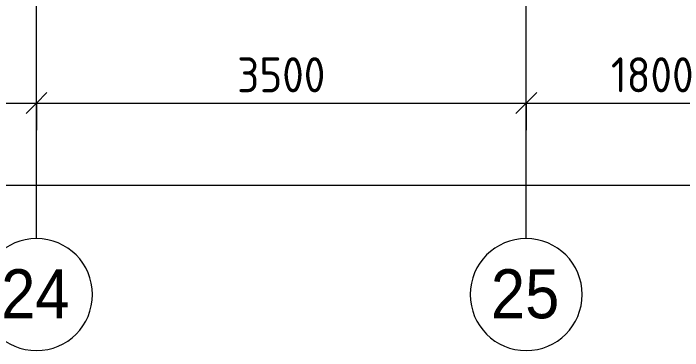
# Model space of a CAD drawing. Header units: millimetres. Extents: x 81382 to 274764, y -8553 to 29000.
# Drawn here: x 89195 to 93978, y -2706 to -298 of the extents above; entities that cross this region are included whole.
import ezdxf

# ---------------------------------------------------------------- set-up
doc = ezdxf.new("R2010")
doc.units = ezdxf.units.MM
for name, color, linetype, lineweight in [('A-ANNO-DIMS', 7, 'Continuous', 9), ('A-ANNO-DIMS-100', 7, 'Continuous', 9), ('Оси', 7, 'Continuous', 9), ('Оси-1', 7, 'Continuous', 20)]:
    doc.layers.add(name, color=color, linetype=linetype, lineweight=lineweight)
doc.styles.add('Arial', font='arial.ttf', dxfattribs={"width": 0.9, "height": 350})
doc.styles.add('ISOCPEUR', font='isocpeur.ttf', dxfattribs={"width": 0.9, "height": 250})
doc.dimstyles.new('ISO-2_5_0_9К_БОЛЬШОЙ', dxfattribs={"dimscale": 304.8, "dimtxt": 248.995294, "dimasz": 0.492126, "dimexe": 0.393701, "dimexo": 0.984252, "dimgap": 0, "dimtad": 1, "dimdec": 0, "dimrnd": 10, "dimzin": 0, "dimdsep": 46, "dimtxsty": 'ISOCPEUR', "dimblk1": 'OBLIQUE', "dimblk2": 'OBLIQUE', "dimsah": 1, "dimcen": 0.09, "dimdle": 0.393701, "dimazin": 0, "dimtfac": 1, "dimtdec": 4, "dimtix": 1, "dimtmove": 0, "dimatfit": 3, "dimfxl": 1, "dimtvp": 1, "dimtolj": 1, "dimtzin": 0, "dimarcsym": 2})

# ---------------------------------------------------------------- blocks, each defined once
blk = doc.blocks.new('Ось сетки - D8-29747960-План размещения напольных электротехнических лючков и розеток 3 этажа в осях 23-33')
at = {"layer": 'Оси-1'}
for start, end in [(360, 180), (180, 360)]:
    blk.add_arc((0, 0), 4, start, end, dxfattribs=at)
blk = doc.blocks.new('DIMBLOCK36-План размещения напольных электротехнических лючков и розеток 3 этажа в осях 23-33')
at = {"layer": 'A-ANNO-DIMS-100'}
for p, q in [((84860, -1132.6), (84860, -818.6)), ((89360, -1132.6), (89360, -818.6)), ((84860, -938.6), (89360, -938.6)), ((84860, -938.6), (84860, -1132.6)), ((89360, -938.6), (89360, -1132.6))]:
    blk.add_line(p, q, dxfattribs=at)
at = {"layer": 'A-ANNO-DIMS-100', "lineweight": 20}
for p, q in [((84860, -938.6), (84935, -863.6)), ((89360, -938.6), (89435, -863.6)), ((84860, -938.6), (84785, -1013.6)), ((89360, -938.6), (89285, -1013.6))]:
    blk.add_line(p, q, dxfattribs=at)
at = {"layer": 'A-ANNO-DIMS-100', "color": 0, "insert": (86782, -612), "char_height": 250, "width": 787.208, "attachment_point": 1, "line_spacing_factor": 1.149209, "style": 'ISOCPEUR'}
blk.add_mtext('4500', dxfattribs=at)
blk = doc.blocks.new('_Oblique')
at = {"color": 0, "linetype": 'ByBlock', "lineweight": -2}
blk.add_line((-0.5, -0.5), (0.5, 0.5), dxfattribs=at)
blk = doc.blocks.new('DIMBLOCK37-План размещения напольных электротехнических лючков и розеток 3 этажа в осях 23-33')
at = {"layer": 'A-ANNO-DIMS-100'}
for p, q in [((89360, -1132.6), (89360, -818.6)), ((92860, -1132.6), (92860, -818.6)), ((89360, -938.6), (92860, -938.6)), ((89360, -938.6), (89360, -1132.6)), ((92860, -938.6), (92860, -1132.6))]:
    blk.add_line(p, q, dxfattribs=at)
at = {"layer": 'A-ANNO-DIMS-100', "lineweight": 20}
for p, q in [((89360, -938.6), (89435, -863.6)), ((92860, -938.6), (92935, -863.6)), ((89360, -938.6), (89285, -1013.6)), ((92860, -938.6), (92785, -1013.6))]:
    blk.add_line(p, q, dxfattribs=at)
at = {"layer": 'A-ANNO-DIMS-100', "color": 0, "insert": (90794, -612), "char_height": 250, "width": 758.478, "attachment_point": 1, "line_spacing_factor": 1.149209, "style": 'ISOCPEUR'}
blk.add_mtext('3500', dxfattribs=at)
blk = doc.blocks.new('DIMBLOCK38-План размещения напольных электротехнических лючков и розеток 3 этажа в осях 23-33')
at = {"layer": 'A-ANNO-DIMS-100'}
for p, q in [((92860, -1132.6), (92860, -818.6)), ((94660, -1132.6), (94660, -818.6)), ((92860, -938.6), (94660, -938.6)), ((92860, -938.6), (92860, -1132.6)), ((94660, -938.6), (94660, -1132.6))]:
    blk.add_line(p, q, dxfattribs=at)
at = {"layer": 'A-ANNO-DIMS-100', "lineweight": 20}
for p, q in [((92860, -938.6), (92935, -863.6)), ((94660, -938.6), (94735, -863.6)), ((92860, -938.6), (92785, -1013.6)), ((94660, -938.6), (94585, -1013.6))]:
    blk.add_line(p, q, dxfattribs=at)
at = {"layer": 'A-ANNO-DIMS-100', "color": 0, "insert": (93465.5, -612), "char_height": 250, "width": 706.764, "attachment_point": 1, "line_spacing_factor": 1.149209, "style": 'ISOCPEUR'}
blk.add_mtext('1800', dxfattribs=at)
blk = doc.blocks.new('DIMBLOCK47-План размещения напольных электротехнических лючков и розеток 3 этажа в осях 23-33')
at = {"layer": 'A-ANNO-DIMS-100'}
for p, q in [((84560, -1717.9), (84560, -1404)), ((125010, -1717.9), (125010, -1404)), ((84440, -1524), (125130, -1524)), ((84560, -1524), (84560, -1717.9)), ((125010, -1524), (125010, -1717.9))]:
    blk.add_line(p, q, dxfattribs=at)
at = {"layer": 'A-ANNO-DIMS-100', "lineweight": 20}
for p, q in [((84560, -1524), (84635, -1449)), ((125010, -1524), (125085, -1449)), ((84560, -1524), (84485, -1599)), ((125010, -1524), (124935, -1599))]:
    blk.add_line(p, q, dxfattribs=at)
at = {"layer": 'A-ANNO-DIMS-100', "color": 0, "insert": (104366, -1197.4), "char_height": 250, "width": 1005.558, "attachment_point": 1, "line_spacing_factor": 1.149209, "style": 'ISOCPEUR'}
blk.add_mtext('40450', dxfattribs=at)

msp = doc.modelspace()

# ---------------------------------------------------------------- linework, layer by layer
at = {"layer": 'Оси'}
for p, q in [((89360, -1906.3), (89360, 593.7)), ((92860, -1906.3), (92860, 593.7))]:
    msp.add_line(p, q, dxfattribs=at)

# ---------------------------------------------------------------- block references
at = {"layer": 'Оси-1', "xscale": 99.99999999999993, "yscale": 99.99999999999993, "zscale": 99.99999999999993}
for p in [(89360, -2306.3), (92860, -2306.3)]:
    msp.add_blockref('Ось сетки - D8-29747960-План размещения напольных электротехнических лючков и розеток 3 этажа в осях 23-33', p, dxfattribs=at)

# ---------------------------------------------------------------- texts
at = {"layer": 'Оси', "char_height": 350, "width": 606.076, "attachment_point": 1, "style": 'Arial'}
for s, insert in [('24', (89107.4, -2125.6)), ('25', (92607.4, -2125.6))]:
    msp.add_mtext(s, dxfattribs=dict(at, insert=insert))

# ---------------------------------------------------------------- dimensions: what is measured, and where the dimension line sits
at = {"layer": 'A-ANNO-DIMS'}
for base, p1, p2, override, picture, middle in [((89360, -938.6), (84860, -832.6), (89360, -832.6), {"dimpost": '<>', "dimfxl": 4500}, 'DIMBLOCK36-План размещения напольных электротехнических лючков и розеток 3 этажа в осях 23-33', (87110, -813.6)), ((92860, -938.6), (89360, -832.6), (92860, -832.6), {"dimpost": '<>', "dimfxl": 3500}, 'DIMBLOCK37-План размещения напольных электротехнических лючков и розеток 3 этажа в осях 23-33', (91110, -813.6)), ((94660, -938.6), (92860, -832.6), (94660, -832.6), {"dimpost": '<>', "dimfxl": 1800}, 'DIMBLOCK38-План размещения напольных электротехнических лючков и розеток 3 этажа в осях 23-33', (93760, -813.6)), ((125010, -1524), (84560, -1417.9), (125010, -1417.9), {"dimpost": '<>', "dimfxl": 40450}, 'DIMBLOCK47-План размещения напольных электротехнических лючков и розеток 3 этажа в осях 23-33', (104785, -1399))]:
    dim = msp.add_linear_dim(base=base, p1=p1, p2=p2, dimstyle='ISO-2_5_0_9К_БОЛЬШОЙ', override=override, dxfattribs=at)
    dim.commit()
    dim.dimension.update_dxf_attribs({"geometry": picture, "text_midpoint": middle})

doc.saveas('drawing.dxf')
